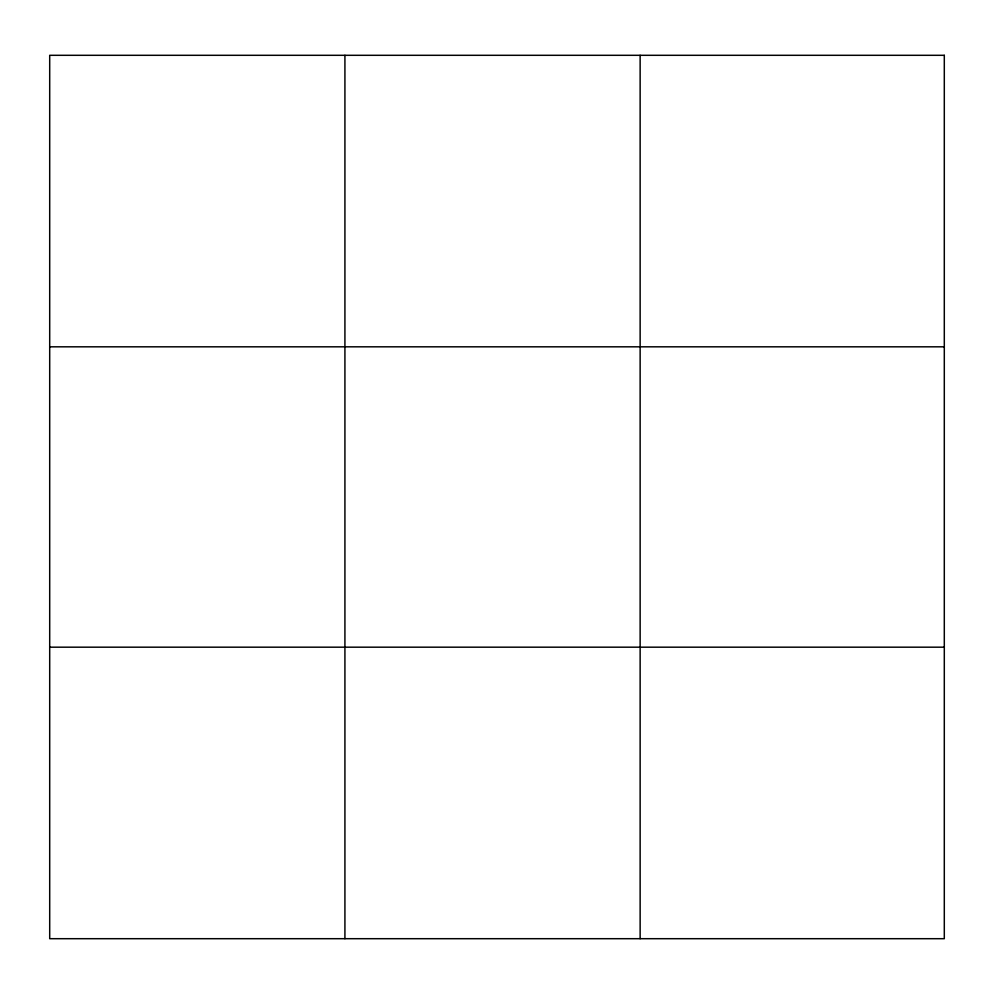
<?xml version="1.0" encoding="UTF-8"?>
<svg xmlns="http://www.w3.org/2000/svg" width="994" height="994" viewBox="0 0 994 994"><rect width="100%" height="100%" fill="white"/><g stroke="black" fill="none" stroke-linecap="round" stroke-linejoin="round"><path stroke-width="1.49" d="M344.918 938.696L344.918 55.304M640.136 938.696L640.136 55.304M49.7 346.819L944.3 346.819M49.7 647.181L944.3 647.181M944.3 55.304L944.3 938.696L49.7 938.696L49.7 55.304L944.3 55.304"/></g></svg>
